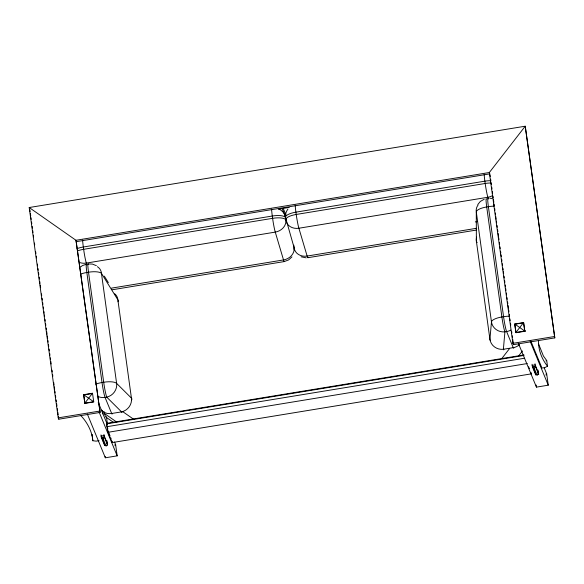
<?xml version="1.0" encoding="UTF-8"?>
<svg xmlns="http://www.w3.org/2000/svg" width="584" height="584" viewBox="0 0 584 584"><rect width="100%" height="100%" fill="white"/><g stroke="black" fill="none" stroke-linecap="round" stroke-linejoin="round"><path stroke-width="0.88" d="M538.55 340.8C538.171 349.736 541.879 359.284 547.5 366.197L544.916 367.577L541.959 368.059L530.812 341.005M99.076 440.664L96.126 441.146L92.805 440.738L92.126 434.664M92.805 440.738C92.206 431.634 87.257 422.378 81.015 415.808M106.127 446.234L103.185 439.08L104.28 436.985L103.93 434.445M114.975 445.789L115.617 444.563L114.573 442.037M537.207 375.563L534.258 368.416L535.353 366.314L535.002 363.774M546.047 375.118L546.69 373.891L544.259 367.993M477.829 204.495L480.333 201.444L484.209 199.268M84.811 403.164L83.643 394.696L93.666 401.712L84.811 403.164L92.498 393.244L93.761 401.938L84.906 403.383L83.731 394.915L92.593 393.463M515.884 332.493L523.571 322.572L524.746 331.04L515.884 332.493L514.716 324.025L523.571 322.572M489.348 172.514L525.228 126.21L554.8 337.888L513.467 344.669L512.913 343.326L489.348 172.514L75.986 240.279L29.2 207.524L58.218 417.867L58.772 419.21L100.105 412.435L75.986 240.279L100.105 412.435M501.809 358.539L509.591 348.495M518.68 355.89L522.505 350.955M291.949 256.902L288.678 259.887L284.269 261.574L112.113 289.781M80.497 266.961L82.395 265.625L86.374 264.224M545.916 360.978L546.719 360.547L547.5 366.197M307.892 257.705L476.398 230.059M29.2 207.524L525.228 126.21L554.8 337.888M76.54 241.615L489.903 173.85M278.451 209.189L289.248 207.422M475.303 221.913L476.989 221.635M111.427 288.146L283.517 259.931A12.001 10.227 -16.5 0 0 294.139 247.798L293.781 245.163M476.697 228.264L307.14 256.062A12.001 10.227 -16.5 0 1 294.139 247.798L285.569 217.664A12.001 11.366 -22.4 0 1 287.927 209.108M83.643 394.696L92.498 393.244M58.218 417.867L99.55 411.092M512.913 343.326L554.245 336.552M107.398 423.225L523.965 354.933M531.542 373.826L112.274 442.562L108.04 432.284L106.901 426.707L106.514 423.882L523.972 355.444M106.901 426.707L524.366 358.262M108.04 432.284L527.301 363.547M106.66 443.738L107.405 443.621L104.083 435.569L101.134 436.058L101.339 436.555M537.55 373.103L538.477 372.95L535.163 364.898L532.207 365.387L532.827 366.891M100.974 434.927L101.324 437.467L104.645 445.512L105.938 445.3M106.303 445.242L107.595 445.03L107.011 440.796M532.053 364.255L532.404 366.796L535.718 374.84L537.01 374.629M537.382 374.57L538.674 374.359L538.083 370.125M114.88 444.687L115.617 444.563L117.172 455.856L105.361 457.79L87.301 413.968M545.952 374.016L546.69 373.891L548.252 385.184L536.441 387.126L518.373 343.297M88.053 263.946L92.367 264.077L96.345 265.662M489.815 198.239L492.056 198.451M306.228 257.843L301.089 256.807M92.024 435.095L92.652 435.168M514.716 324.025L524.746 331.04M122.72 411.625L133.809 419.385M104.018 411.574L104.266 413.377L116.837 422.166M113.873 422.641L105.74 416.954L104.266 413.377M546.719 360.547L543.434 356.065L538.397 343.502M534.258 368.416L532.404 366.796L535.353 366.314L538.674 374.359M103.185 439.08L101.324 437.467L104.28 436.985L107.595 445.03M104.332 276.144L108.339 282.598M530.184 341.363L548.252 385.184M533.039 367.394L533.447 368.402M533.659 368.906L534.696 371.424M534.9 371.92L535.316 372.928M528.63 366.759L528.892 367.402M529.155 368.044L529.418 368.687M531.009 372.541L531.272 373.183M283.225 208.349L285.985 215.036M282.087 208.4L285.532 216.766M98.251 402.42L107.281 424.334M106.514 423.882L107.157 425.444M107.748 428.291L107.544 427.787L107.763 429.371M107.93 430.612L109.588 434.635M109.792 435.138L110.004 435.642M111.04 438.153L111.201 438.307M99.112 412.034L117.172 455.856M101.55 437.058L102.587 439.577M102.791 440.081L103.623 442.088M104.032 443.095L104.244 443.599M488.37 198.998L487.852 197.261A12.001 0.92 80.7 0 1 485.187 183.486L484.873 181.171A12.001 0.92 80.7 0 1 484.202 174.236M86.819 264.829L86.301 263.085A12.001 0.92 80.7 0 1 83.643 249.31L83.322 247.003A12.001 0.92 80.7 0 1 82.651 240.068M535.484 373.147L535.718 374.84M536.149 385.002L536.441 387.126M525.096 330.486L525.242 331.544M490.02 174.74L490.268 176.521M490.633 179.193L490.881 180.967M491.129 182.748L491.37 184.529M491.743 187.194L491.984 188.975M492.356 191.647L492.597 193.428M492.969 196.093L493.217 197.874M493.458 199.655L493.83 202.319M494.071 204.101L494.319 205.882M494.684 208.546L494.933 210.328M495.298 212.999L495.546 214.773M495.794 216.554L496.159 219.226M496.407 221.007L496.648 222.781M497.021 225.453L497.261 227.234M497.634 229.899L497.875 231.68M498.123 233.461L498.488 236.126M498.736 237.907L498.984 239.688M499.349 242.353L499.597 244.134M499.962 246.806L500.211 248.58M500.576 251.251L500.824 253.033M501.072 254.814L501.313 256.588M501.685 259.26L501.926 261.041M502.298 263.705L502.539 265.486M502.912 268.158L503.152 269.932M503.401 271.713L503.649 273.494M504.014 276.159L504.262 277.94M504.627 280.612L504.875 282.393M505.24 285.058L505.489 286.839M505.729 288.62L505.978 290.394M506.343 293.066L506.591 294.847M506.963 297.512L507.204 299.293M507.576 301.964L507.817 303.738M508.065 305.52L508.43 308.191M508.679 309.973L508.927 311.747M509.292 314.418L509.54 316.2M509.905 318.864L510.153 320.645M510.518 323.317L510.766 325.091M511.62 331.318L511.869 333.099M512.234 335.771L512.482 337.552M512.73 339.326L513.467 344.669M112.092 441.241L112.274 442.562M106.434 416.655L107.427 423.853M102.39 410.428L102.886 414.027M104.412 443.818L104.645 445.512M105.171 456.381L105.361 457.79M29.872 209.744L30.113 211.496M30.361 213.248L30.718 215.876M30.959 217.635L31.2 219.387M31.565 222.015L31.806 223.767M32.171 226.395L32.412 228.147M32.777 230.775L33.018 232.534M33.383 235.162L33.624 236.914M34.471 243.046L34.711 244.798M35.675 251.813L35.916 253.566M36.281 256.193L36.522 257.946M37.369 264.085L37.61 265.837M37.975 268.465L38.215 270.217M38.581 272.845L38.821 274.597M39.186 277.225L39.427 278.984M39.785 281.612L40.026 283.364M40.274 285.116L40.632 287.744M41.479 293.883L41.719 295.635M42.084 298.263L42.325 300.015M42.69 302.643L42.931 304.395M43.296 307.023L43.537 308.783M43.895 311.411L44.143 313.163M44.384 314.915L44.625 316.667M44.99 319.295L45.231 321.047M45.589 323.682L45.829 325.434M46.194 328.062L46.435 329.814M46.676 331.566L47.041 334.194M47.282 335.946L47.647 338.574M47.888 340.333L48.129 342.085M48.494 344.713L48.735 346.465M49.1 349.093L49.341 350.845M49.698 353.473L49.947 355.233M50.304 357.861L50.545 359.613M50.793 361.365L51.151 363.993M51.998 370.132L52.239 371.884M52.604 374.512L52.845 376.264M53.691 382.396L54.056 385.031M54.297 386.783L54.662 389.411M54.903 391.163L55.144 392.915M55.502 395.543L55.75 397.295M56.108 399.93L56.349 401.683M56.597 403.434L56.955 406.062M57.32 408.69L57.56 410.442M57.801 412.194L58.166 414.83M58.407 416.582L58.772 419.21M101.09 409.997A12.001 11.366 -22.4 0 0 111.683 413.487A12.001 0.92 80.7 0 0 112.186 413.866M122.093 411.99A12.001 0.92 80.7 0 1 121.538 411.873L111.683 413.487L105.047 397.397A12.001 0.92 80.7 0 1 102.017 382.527L86.841 272.494A12.001 0.92 80.7 0 1 86.79 264.859M97.258 396.091A12.001 11.366 -22.4 0 0 105.047 397.397L106.726 397.12A12.001 11.089 -45.1 0 0 116.617 383.367L101.441 273.334A12.001 9.979 -31.8 0 0 97.375 266.684M114.69 293.788A12.001 9.979 -31.8 0 1 117.866 299.818L131.429 398.12A12.001 3.76 -7.9 0 1 131.531 400.055M117.968 301.753A12.001 3.76 -7.9 0 0 117.866 299.818L101.441 273.334A12.001 3.76 -7.9 0 0 88.52 272.217L86.841 272.494A12.001 3.76 -7.9 0 0 80.614 274.137M88.315 264.231A12.001 0.92 80.7 0 0 88.52 272.217L103.697 382.25A12.001 0.92 80.7 0 0 106.726 397.12L121.538 411.873A12.001 11.089 -45.1 0 0 131.429 398.12L116.617 383.367A12.001 3.76 -7.9 0 0 103.697 382.25L102.017 382.527A12.001 3.76 -7.9 0 0 95.798 384.17M284.43 261.223A12.001 0.92 80.7 0 1 283.517 259.931L275.268 232.111A12.001 0.92 80.7 0 1 272.604 218.336L272.29 216.022A12.001 0.92 80.7 0 1 271.618 209.087M79.643 262.486A12.001 10.227 -16.5 0 0 86.301 263.085L275.268 232.111A12.001 10.227 -16.5 0 0 285.89 219.971A12.001 3.76 -7.9 0 1 296.227 214.459L485.187 183.486A12.001 3.76 -7.9 0 1 490.779 182.989M293.854 249.244A12.001 3.76 -7.9 0 0 294.139 247.798A12.001 3.76 -7.9 0 0 294.606 248.412M490.458 180.682A12.001 3.76 -7.9 0 0 484.873 181.171L295.906 212.153A12.001 3.76 -7.9 0 0 285.569 217.664A12.001 3.76 -7.9 0 0 272.29 216.022L83.322 247.003A12.001 3.76 -7.9 0 0 77.103 248.645M278.918 209.087A12.001 11.366 -22.4 0 1 285.569 217.664M77.416 250.952A12.001 3.76 -7.9 0 1 83.643 249.31L272.604 218.336A12.001 3.76 -7.9 0 1 285.89 219.971A12.001 10.227 -16.5 0 0 298.884 228.234L307.14 256.062A12.001 0.92 80.7 0 0 308.053 257.354M503.882 349.655A12.001 0.92 80.7 0 1 503.379 349.276A12.001 11.373 5.1 0 1 489.925 339.348L476.361 241.046L476.288 211.882A12.001 10.249 -0.1 0 1 478.033 205.05M519.439 344.757A12.001 11.366 -22.4 0 1 513.234 347.655L503.379 349.276L504.919 331.836A12.001 0.92 80.7 0 1 501.89 316.966L486.713 206.94A12.001 0.92 80.7 0 1 486.501 198.954M513.781 347.772A12.001 0.92 80.7 0 1 513.234 347.655L506.598 331.566A12.001 0.92 80.7 0 1 503.569 316.696L488.385 206.663A12.001 0.92 80.7 0 1 488.18 198.677M510.839 330.062A12.001 11.366 -22.4 0 1 506.598 331.566L504.919 331.836A12.001 11.373 5.1 0 1 491.465 321.915L476.288 211.882A12.001 3.76 -7.9 0 1 486.713 206.94L488.385 206.663A12.001 3.76 -7.9 0 1 493.976 206.174M476.632 237.133A12.001 10.249 -0.1 0 0 476.361 241.046A12.001 3.76 -7.9 0 0 477.216 242.462M490.363 340.428A12.001 3.76 -7.9 0 1 489.925 339.348L491.465 321.915A12.001 3.76 -7.9 0 1 501.89 316.966L503.569 316.696A12.001 3.76 -7.9 0 1 509.153 316.207M492.115 195.83A12.001 10.227 -16.5 0 1 487.852 197.261L298.884 228.234A12.001 0.92 80.7 0 1 296.227 214.459L295.906 212.153A12.001 0.92 80.7 0 1 295.234 205.21M523.665 322.791L514.811 324.244L515.979 332.719L524.834 331.267L523.665 322.791"/></g></svg>
